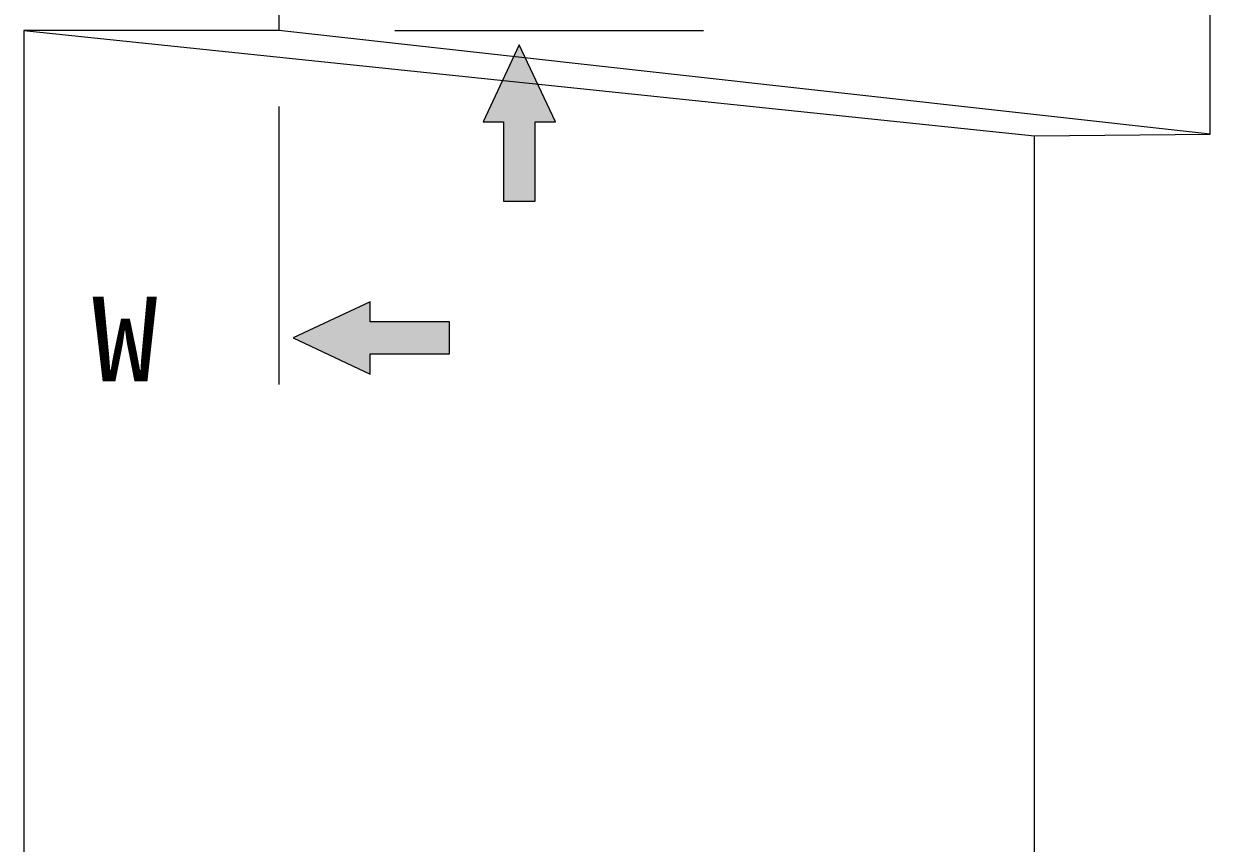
# Model space of a CAD drawing. Units: millimetres on the paper. Extents: x -305 to 305, y -152 to 152.
# Drawn here: x -109.95 to -69.45, y -84.44 to -56.46 of the extents above; entities that cross this region are included whole.
import ezdxf
from ezdxf.enums import TextEntityAlignment as Align

# ---------------------------------------------------------------- set-up
doc = ezdxf.new("R2010")
doc.units = ezdxf.units.MM
doc.layers.add('0-5_PV', color=7, linetype='Continuous', lineweight=9)
doc.styles.add('ＭＳ ゴシック', font='')
doc.styles.get('ＭＳ ゴシック').set_extended_font_data('MS Gothic')

msp = doc.modelspace()

# ---------------------------------------------------------------- linework, layer by layer
at = {"layer": '0-5_PV'}
for p, q in [((-101.247, -48.758), (-101.247, -56.688)), ((-69.452, -60.232), (-69.452, -52.661)), ((-109.955, -56.688), (-75.448, -60.282)), ((-109.955, -56.688), (-109.955, -112.428)), ((-101.247, -56.688), (-109.955, -56.688)), ((-69.452, -60.232), (-101.247, -56.688)), ((-97.289, -56.689), (-86.748, -56.689)), ((-91.804, -59.807), (-93.039, -57.181)), ((-101.247, -59.282), (-101.247, -68.772)), ((-93.582, -59.807), (-93.582, -62.516)), ((-92.496, -62.516), (-92.496, -59.807)), ((-92.496, -59.807), (-91.804, -59.807)), ((-75.448, -60.282), (-69.452, -60.232)), ((-75.448, -93.383), (-75.448, -60.282)), ((-93.582, -62.516), (-92.496, -62.516)), ((-98.126, -65.95), (-100.753, -67.188)), ((-98.126, -66.643), (-98.126, -65.95)), ((-95.418, -66.643), (-98.126, -66.643)), ((-95.418, -67.732), (-95.418, -66.643)), ((-100.753, -67.188), (-98.126, -68.425)), ((-98.126, -68.425), (-98.126, -67.732)), ((-98.126, -67.732), (-95.418, -67.732))]:
    msp.add_line(p, q, dxfattribs=at)
msp.add_lwpolyline([(-93.039, -57.181), (-94.276, -59.807), (-93.582, -59.807)], dxfattribs=at)
for points in [[(-93.039, -62.516), (-93.039, -57.181), (-93.582, -58.333)], [(-93.039, -62.516), (-92.496, -62.516), (-93.039, -57.181)], [(-92.496, -62.516), (-92.496, -58.334), (-93.039, -57.181)], [(-93.582, -59.807), (-93.582, -58.333), (-94.276, -59.807)], [(-93.582, -62.516), (-93.039, -62.516), (-93.582, -58.333)], [(-92.496, -59.807), (-91.804, -59.807), (-92.496, -58.334)], [(-98.126, -68.425), (-98.126, -65.95), (-100.753, -67.188)], [(-95.418, -67.732), (-95.418, -66.643), (-98.126, -66.643)], [(-98.126, -67.732), (-95.418, -67.732), (-98.126, -66.643)]]:
    msp.add_solid(points, dxfattribs=at)

# ---------------------------------------------------------------- texts
at = {"layer": '0-5_PV', "style": 'ＭＳ ゴシック', "width": 1.15}
msp.add_text('W', height=2.889, dxfattribs=at).set_placement((-107.631, -69.535), align=Align.BOTTOM_LEFT)

doc.saveas('drawing.dxf')
